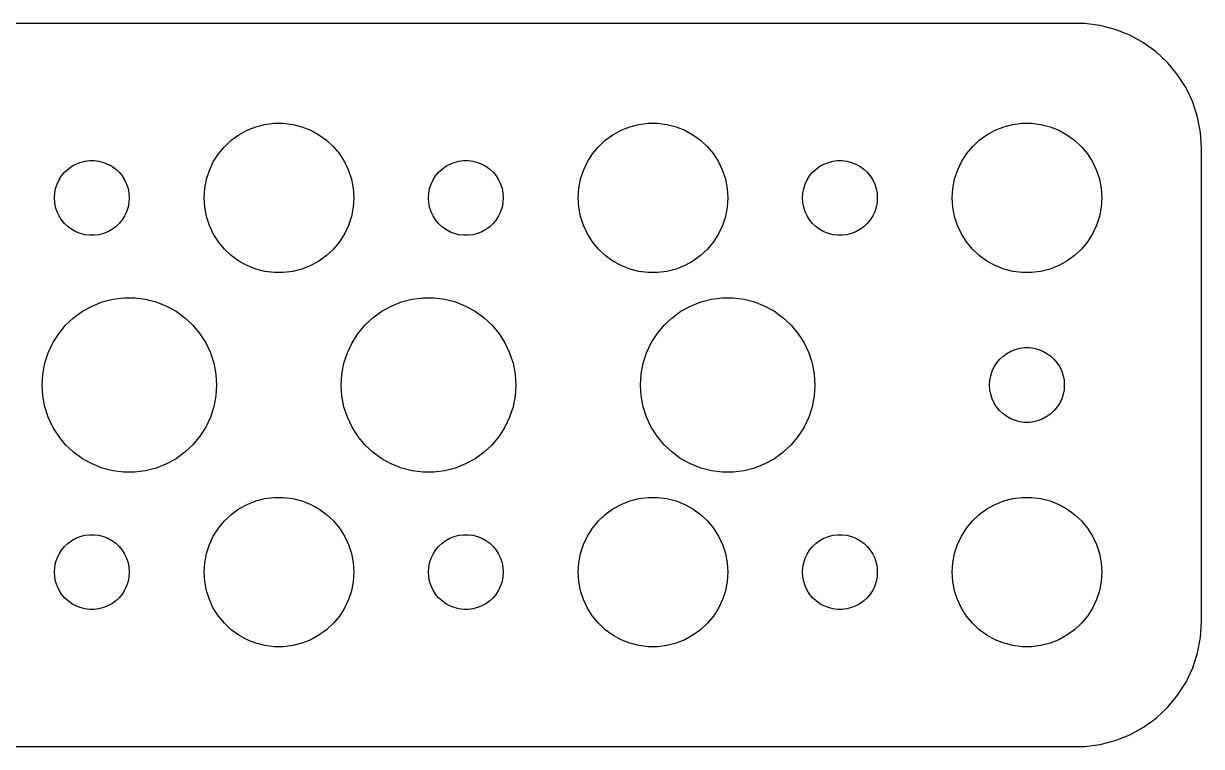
# Model space of a CAD drawing. Header units: metres. Extents: x -37 to 37, y 24.5 to 53.5.
# Drawn here: x -10.24 to 37, y 24.51 to 53.49 of the extents above; entities that cross this region are included whole.
import ezdxf

# ---------------------------------------------------------------- set-up
doc = ezdxf.new("R2010")
doc.units = ezdxf.units.M

msp = doc.modelspace()

# ---------------------------------------------------------------- linework, layer by layer
for p, q in [((32.3139, 53.4901), (-32.3139, 53.4901)), ((32.9369, 53.4114), (32.3139, 53.4901)), ((33.5451, 53.2553), (32.9369, 53.4114)), ((34.1289, 53.0241), (33.5451, 53.2553)), ((34.6791, 52.7216), (34.1289, 53.0241)), ((35.1871, 52.3526), (34.6791, 52.7216)), ((35.6448, 51.9227), (35.1871, 52.3526)), ((36.0451, 51.4389), (35.6448, 51.9227)), ((36.3815, 50.9088), (36.0451, 51.4389)), ((36.6489, 50.3406), (36.3815, 50.9088)), ((36.8429, 49.7434), (36.6489, 50.3406)), ((36.9606, 49.1267), (36.8429, 49.7434)), ((-1.60747, 49.033), (-1.27733, 49.2145)), ((-1.27733, 49.2145), (-0.92705, 49.3532)), ((-0.92705, 49.3532), (-0.56213, 49.4469)), ((-0.56213, 49.4469), (-0.18837, 49.4941)), ((-0.18837, 49.4941), (0.18837, 49.4941)), ((0.18837, 49.4941), (0.56213, 49.4469)), ((0.56213, 49.4469), (0.92705, 49.3532)), ((0.92705, 49.3532), (1.27733, 49.2145)), ((1.27733, 49.2145), (1.60747, 49.033)), ((13.3925, 49.033), (13.7227, 49.2145)), ((13.7227, 49.2145), (14.0729, 49.3532)), ((14.0729, 49.3532), (14.4379, 49.4469)), ((14.4379, 49.4469), (14.8116, 49.4941)), ((14.8116, 49.4941), (15.1884, 49.4941)), ((15.1884, 49.4941), (15.5621, 49.4469)), ((15.5621, 49.4469), (15.927, 49.3532)), ((15.927, 49.3532), (16.2773, 49.2145)), ((16.2773, 49.2145), (16.6075, 49.033)), ((28.3925, 49.033), (28.7227, 49.2145)), ((28.7227, 49.2145), (29.0729, 49.3532)), ((29.0729, 49.3532), (29.4379, 49.4469)), ((29.4379, 49.4469), (29.8116, 49.4941)), ((29.8116, 49.4941), (30.1884, 49.4941)), ((30.1884, 49.4941), (30.5621, 49.4469)), ((30.5621, 49.4469), (30.927, 49.3532)), ((30.927, 49.3532), (31.2773, 49.2145)), ((31.2773, 49.2145), (31.6075, 49.033)), ((-2.1869, 48.5536), (-1.91226, 48.8115)), ((-1.91226, 48.8115), (-1.60747, 49.033)), ((1.60747, 49.033), (1.91226, 48.8115)), ((1.91226, 48.8115), (2.1869, 48.5536)), ((12.8131, 48.5536), (13.0877, 48.8115)), ((13.0877, 48.8115), (13.3925, 49.033)), ((16.6075, 49.033), (16.9123, 48.8115)), ((16.9123, 48.8115), (17.1869, 48.5536)), ((27.8131, 48.5536), (28.0877, 48.8115)), ((28.0877, 48.8115), (28.3925, 49.033)), ((31.6075, 49.033), (31.9123, 48.8115)), ((31.9123, 48.8115), (32.1869, 48.5536)), ((37, 48.5), (36.9606, 49.1267)), ((-2.62891, 47.9453), (-2.42705, 48.2634)), ((-2.42705, 48.2634), (-2.1869, 48.5536)), ((2.1869, 48.5536), (2.42705, 48.2634)), ((2.42705, 48.2634), (2.62891, 47.9453)), ((12.3711, 47.9453), (12.5729, 48.2634)), ((12.5729, 48.2634), (12.8131, 48.5536)), ((17.1869, 48.5536), (17.427, 48.2634)), ((17.427, 48.2634), (17.6289, 47.9453)), ((27.3711, 47.9453), (27.5729, 48.2634)), ((27.5729, 48.2634), (27.8131, 48.5536)), ((32.1869, 48.5536), (32.427, 48.2634)), ((32.427, 48.2634), (32.6289, 47.9453)), ((37, 29.5), (37, 48.5)), ((-8.45613, 47.6558), (-8.30373, 47.7665)), ((-8.30373, 47.7665), (-8.13866, 47.8572)), ((-8.13866, 47.8572), (-7.96352, 47.9266)), ((-7.96352, 47.9266), (-7.78107, 47.9734)), ((-7.78107, 47.9734), (-7.59418, 47.997)), ((-7.59418, 47.997), (-7.40581, 47.997)), ((-7.40581, 47.997), (-7.21892, 47.9734)), ((-7.21892, 47.9734), (-7.03647, 47.9266)), ((-7.03647, 47.9266), (-6.86133, 47.8572)), ((-6.86133, 47.8572), (-6.69626, 47.7665)), ((-6.69626, 47.7665), (-6.54385, 47.6558)), ((-2.78932, 47.6044), (-2.62891, 47.9453)), ((2.62891, 47.9453), (2.78932, 47.6044)), ((6.54385, 47.6558), (6.69626, 47.7665)), ((6.69626, 47.7665), (6.86133, 47.8572)), ((6.86133, 47.8572), (7.03647, 47.9266)), ((7.03647, 47.9266), (7.21892, 47.9734)), ((7.21892, 47.9734), (7.40581, 47.997)), ((7.40581, 47.997), (7.59418, 47.997)), ((7.59418, 47.997), (7.78107, 47.9734)), ((7.78107, 47.9734), (7.96352, 47.9266)), ((7.96352, 47.9266), (8.13866, 47.8572)), ((8.13866, 47.8572), (8.30373, 47.7665)), ((8.30373, 47.7665), (8.45613, 47.6558)), ((12.2107, 47.6044), (12.3711, 47.9453)), ((17.6289, 47.9453), (17.7893, 47.6044)), ((21.5439, 47.6558), (21.6963, 47.7665)), ((21.6963, 47.7665), (21.8613, 47.8572)), ((21.8613, 47.8572), (22.0365, 47.9266)), ((22.0365, 47.9266), (22.2189, 47.9734)), ((22.2189, 47.9734), (22.4058, 47.997)), ((22.4058, 47.997), (22.5942, 47.997)), ((22.5942, 47.997), (22.7811, 47.9734)), ((22.7811, 47.9734), (22.9635, 47.9266)), ((22.9635, 47.9266), (23.1387, 47.8572)), ((23.1387, 47.8572), (23.3037, 47.7665)), ((23.3037, 47.7665), (23.4561, 47.6558)), ((27.2107, 47.6044), (27.3711, 47.9453)), ((32.6289, 47.9453), (32.7893, 47.6044)), ((-8.81445, 47.2226), (-8.71352, 47.3817)), ((-8.71352, 47.3817), (-8.59344, 47.5268)), ((-8.59344, 47.5268), (-8.45613, 47.6558)), ((-6.54385, 47.6558), (-6.40654, 47.5268)), ((-6.40654, 47.5268), (-6.28647, 47.3817)), ((-6.28647, 47.3817), (-6.18553, 47.2226)), ((-2.97633, 46.876), (-2.90575, 47.2461)), ((-2.90575, 47.2461), (-2.78932, 47.6044)), ((2.78932, 47.6044), (2.90575, 47.2461)), ((2.90575, 47.2461), (2.97633, 46.876)), ((6.18553, 47.2226), (6.28647, 47.3817)), ((6.28647, 47.3817), (6.40654, 47.5268)), ((6.40654, 47.5268), (6.54385, 47.6558)), ((8.45613, 47.6558), (8.59344, 47.5268)), ((8.59344, 47.5268), (8.71352, 47.3817)), ((8.71352, 47.3817), (8.81445, 47.2226)), ((12.0237, 46.876), (12.0942, 47.2461)), ((12.0942, 47.2461), (12.2107, 47.6044)), ((17.7893, 47.6044), (17.9057, 47.2461)), ((17.9057, 47.2461), (17.9763, 46.876)), ((21.1855, 47.2226), (21.2865, 47.3817)), ((21.2865, 47.3817), (21.4065, 47.5268)), ((21.4065, 47.5268), (21.5439, 47.6558)), ((23.4561, 47.6558), (23.5934, 47.5268)), ((23.5934, 47.5268), (23.7135, 47.3817)), ((23.7135, 47.3817), (23.8145, 47.2226)), ((27.0237, 46.876), (27.0942, 47.2461)), ((27.0942, 47.2461), (27.2107, 47.6044)), ((32.7893, 47.6044), (32.9057, 47.2461)), ((32.9057, 47.2461), (32.9763, 46.876)), ((-8.98816, 46.688), (-8.95287, 46.873)), ((-8.95287, 46.873), (-8.89465, 47.0522)), ((-8.89465, 47.0522), (-8.81445, 47.2226)), ((-6.18553, 47.2226), (-6.10533, 47.0522)), ((-6.10533, 47.0522), (-6.04712, 46.873)), ((-6.04712, 46.873), (-6.01183, 46.688)), ((-3, 46.5), (-2.97633, 46.876)), ((2.97633, 46.876), (3, 46.5)), ((6.01183, 46.688), (6.04712, 46.873)), ((6.04712, 46.873), (6.10533, 47.0522)), ((6.10533, 47.0522), (6.18553, 47.2226)), ((8.81445, 47.2226), (8.89465, 47.0522)), ((8.89465, 47.0522), (8.95287, 46.873)), ((8.95287, 46.873), (8.98816, 46.688)), ((12, 46.5), (12.0237, 46.876)), ((17.9763, 46.876), (18, 46.5)), ((21.0118, 46.688), (21.0471, 46.873)), ((21.0471, 46.873), (21.1053, 47.0522)), ((21.1053, 47.0522), (21.1855, 47.2226)), ((23.8145, 47.2226), (23.8947, 47.0522)), ((23.8947, 47.0522), (23.9529, 46.873)), ((23.9529, 46.873), (23.9882, 46.688)), ((27, 46.5), (27.0237, 46.876)), ((32.9763, 46.876), (33, 46.5)), ((-9, 46.5), (-8.98816, 46.688)), ((-8.98816, 46.312), (-9, 46.5)), ((-8.95287, 46.127), (-8.98816, 46.312)), ((-6.01183, 46.312), (-6.04712, 46.127)), ((-6.01183, 46.688), (-6, 46.5)), ((-6, 46.5), (-6.01183, 46.312)), ((-2.97633, 46.124), (-3, 46.5)), ((3, 46.5), (2.97633, 46.124)), ((6, 46.5), (6.01183, 46.688)), ((6.01183, 46.312), (6, 46.5)), ((6.04712, 46.127), (6.01183, 46.312)), ((8.98816, 46.312), (8.95287, 46.127)), ((8.98816, 46.688), (9, 46.5)), ((9, 46.5), (8.98816, 46.312)), ((12.0237, 46.124), (12, 46.5)), ((18, 46.5), (17.9763, 46.124)), ((21, 46.5), (21.0118, 46.688)), ((21.0118, 46.312), (21, 46.5)), ((21.0471, 46.127), (21.0118, 46.312)), ((23.9882, 46.312), (23.9529, 46.127)), ((23.9882, 46.688), (24, 46.5)), ((24, 46.5), (23.9882, 46.312)), ((27.0237, 46.124), (27, 46.5)), ((33, 46.5), (32.9763, 46.124)), ((-8.89465, 45.9478), (-8.95287, 46.127)), ((-8.81445, 45.7774), (-8.89465, 45.9478)), ((-6.10533, 45.9478), (-6.18553, 45.7774)), ((-6.04712, 46.127), (-6.10533, 45.9478)), ((-2.90575, 45.7539), (-2.97633, 46.124)), ((2.97633, 46.124), (2.90575, 45.7539)), ((6.10533, 45.9478), (6.04712, 46.127)), ((6.18553, 45.7774), (6.10533, 45.9478)), ((8.89465, 45.9478), (8.81445, 45.7774)), ((8.95287, 46.127), (8.89465, 45.9478)), ((12.0942, 45.7539), (12.0237, 46.124)), ((17.9763, 46.124), (17.9057, 45.7539)), ((21.1053, 45.9478), (21.0471, 46.127)), ((21.1855, 45.7774), (21.1053, 45.9478)), ((23.8947, 45.9478), (23.8145, 45.7774)), ((23.9529, 46.127), (23.8947, 45.9478)), ((27.0942, 45.7539), (27.0237, 46.124)), ((32.9763, 46.124), (32.9057, 45.7539)), ((-8.71352, 45.6183), (-8.81445, 45.7774)), ((-8.59344, 45.4732), (-8.71352, 45.6183)), ((-8.45613, 45.3442), (-8.59344, 45.4732)), ((-6.40654, 45.4732), (-6.54385, 45.3442)), ((-6.28647, 45.6183), (-6.40654, 45.4732)), ((-6.18553, 45.7774), (-6.28647, 45.6183)), ((-2.78932, 45.3956), (-2.90575, 45.7539)), ((-2.62891, 45.0547), (-2.78932, 45.3956)), ((2.78932, 45.3956), (2.62891, 45.0547)), ((2.90575, 45.7539), (2.78932, 45.3956)), ((6.28647, 45.6183), (6.18553, 45.7774)), ((6.40654, 45.4732), (6.28647, 45.6183)), ((6.54385, 45.3442), (6.40654, 45.4732)), ((8.59344, 45.4732), (8.45613, 45.3442)), ((8.71352, 45.6183), (8.59344, 45.4732)), ((8.81445, 45.7774), (8.71352, 45.6183)), ((12.2107, 45.3956), (12.0942, 45.7539)), ((12.3711, 45.0547), (12.2107, 45.3956)), ((17.7893, 45.3956), (17.6289, 45.0547)), ((17.9057, 45.7539), (17.7893, 45.3956)), ((21.2865, 45.6183), (21.1855, 45.7774)), ((21.4065, 45.4732), (21.2865, 45.6183)), ((21.5439, 45.3442), (21.4065, 45.4732)), ((23.5934, 45.4732), (23.4561, 45.3442)), ((23.7135, 45.6183), (23.5934, 45.4732)), ((23.8145, 45.7774), (23.7135, 45.6183)), ((27.2107, 45.3956), (27.0942, 45.7539)), ((27.3711, 45.0547), (27.2107, 45.3956)), ((32.7893, 45.3956), (32.6289, 45.0547)), ((32.9057, 45.7539), (32.7893, 45.3956)), ((-8.30373, 45.2335), (-8.45613, 45.3442)), ((-8.13866, 45.1427), (-8.30373, 45.2335)), ((-7.96352, 45.0734), (-8.13866, 45.1427)), ((-7.78107, 45.0266), (-7.96352, 45.0734)), ((-7.59418, 45.0029), (-7.78107, 45.0266)), ((-7.40581, 45.0029), (-7.59418, 45.0029)), ((-7.21892, 45.0266), (-7.40581, 45.0029)), ((-7.03647, 45.0734), (-7.21892, 45.0266)), ((-6.86133, 45.1427), (-7.03647, 45.0734)), ((-6.69626, 45.2335), (-6.86133, 45.1427)), ((-6.54385, 45.3442), (-6.69626, 45.2335)), ((-2.42705, 44.7366), (-2.62891, 45.0547)), ((2.62891, 45.0547), (2.42705, 44.7366)), ((6.69626, 45.2335), (6.54385, 45.3442)), ((6.86133, 45.1427), (6.69626, 45.2335)), ((7.03647, 45.0734), (6.86133, 45.1427)), ((7.21892, 45.0266), (7.03647, 45.0734)), ((7.40581, 45.0029), (7.21892, 45.0266)), ((7.59418, 45.0029), (7.40581, 45.0029)), ((7.78107, 45.0266), (7.59418, 45.0029)), ((7.96352, 45.0734), (7.78107, 45.0266)), ((8.13866, 45.1427), (7.96352, 45.0734)), ((8.30373, 45.2335), (8.13866, 45.1427)), ((8.45613, 45.3442), (8.30373, 45.2335)), ((12.5729, 44.7366), (12.3711, 45.0547)), ((17.6289, 45.0547), (17.427, 44.7366)), ((21.6963, 45.2335), (21.5439, 45.3442)), ((21.8613, 45.1427), (21.6963, 45.2335)), ((22.0365, 45.0734), (21.8613, 45.1427)), ((22.2189, 45.0266), (22.0365, 45.0734)), ((22.4058, 45.0029), (22.2189, 45.0266)), ((22.5942, 45.0029), (22.4058, 45.0029)), ((22.7811, 45.0266), (22.5942, 45.0029)), ((22.9635, 45.0734), (22.7811, 45.0266)), ((23.1387, 45.1427), (22.9635, 45.0734)), ((23.3037, 45.2335), (23.1387, 45.1427)), ((23.4561, 45.3442), (23.3037, 45.2335)), ((27.5729, 44.7366), (27.3711, 45.0547)), ((32.6289, 45.0547), (32.427, 44.7366)), ((-2.1869, 44.4464), (-2.42705, 44.7366)), ((-1.91226, 44.1884), (-2.1869, 44.4464)), ((2.1869, 44.4464), (1.91226, 44.1884)), ((2.42705, 44.7366), (2.1869, 44.4464)), ((12.8131, 44.4464), (12.5729, 44.7366)), ((13.0877, 44.1884), (12.8131, 44.4464)), ((17.1869, 44.4464), (16.9123, 44.1884)), ((17.427, 44.7366), (17.1869, 44.4464)), ((27.8131, 44.4464), (27.5729, 44.7366)), ((28.0877, 44.1884), (27.8131, 44.4464)), ((32.1869, 44.4464), (31.9123, 44.1884)), ((32.427, 44.7366), (32.1869, 44.4464)), ((-1.60747, 43.967), (-1.91226, 44.1884)), ((-1.27733, 43.7855), (-1.60747, 43.967)), ((1.60747, 43.967), (1.27733, 43.7855)), ((1.91226, 44.1884), (1.60747, 43.967)), ((13.3925, 43.967), (13.0877, 44.1884)), ((13.7227, 43.7855), (13.3925, 43.967)), ((16.6075, 43.967), (16.2773, 43.7855)), ((16.9123, 44.1884), (16.6075, 43.967)), ((28.3925, 43.967), (28.0877, 44.1884)), ((28.7227, 43.7855), (28.3925, 43.967)), ((31.6075, 43.967), (31.2773, 43.7855)), ((31.9123, 44.1884), (31.6075, 43.967)), ((-0.92705, 43.6468), (-1.27733, 43.7855)), ((-0.56213, 43.5531), (-0.92705, 43.6468)), ((-0.18837, 43.5059), (-0.56213, 43.5531)), ((0.18837, 43.5059), (-0.18837, 43.5059)), ((0.56213, 43.5531), (0.18837, 43.5059)), ((0.92705, 43.6468), (0.56213, 43.5531)), ((1.27733, 43.7855), (0.92705, 43.6468)), ((14.0729, 43.6468), (13.7227, 43.7855)), ((14.4379, 43.5531), (14.0729, 43.6468)), ((14.8116, 43.5059), (14.4379, 43.5531)), ((15.1884, 43.5059), (14.8116, 43.5059)), ((15.5621, 43.5531), (15.1884, 43.5059)), ((15.927, 43.6468), (15.5621, 43.5531)), ((16.2773, 43.7855), (15.927, 43.6468)), ((29.0729, 43.6468), (28.7227, 43.7855)), ((29.4379, 43.5531), (29.0729, 43.6468)), ((29.8116, 43.5059), (29.4379, 43.5531)), ((30.1884, 43.5059), (29.8116, 43.5059)), ((30.5621, 43.5531), (30.1884, 43.5059)), ((30.927, 43.6468), (30.5621, 43.5531)), ((31.2773, 43.7855), (30.927, 43.6468)), ((-7.87538, 41.9551), (-7.49022, 42.1669)), ((-7.49022, 42.1669), (-7.08156, 42.3287)), ((-7.08156, 42.3287), (-6.65582, 42.438)), ((-6.65582, 42.438), (-6.21976, 42.4931)), ((-6.21976, 42.4931), (-5.78023, 42.4931)), ((-5.78023, 42.4931), (-5.34416, 42.438)), ((-5.34416, 42.438), (-4.91843, 42.3287)), ((-4.91843, 42.3287), (-4.50977, 42.1669)), ((-4.50977, 42.1669), (-4.1246, 41.9551)), ((4.1246, 41.9551), (4.50977, 42.1669)), ((4.50977, 42.1669), (4.91843, 42.3287)), ((4.91843, 42.3287), (5.34416, 42.438)), ((5.34416, 42.438), (5.78023, 42.4931)), ((5.78023, 42.4931), (6.21976, 42.4931)), ((6.21976, 42.4931), (6.65582, 42.438)), ((6.65582, 42.438), (7.08156, 42.3287)), ((7.08156, 42.3287), (7.49022, 42.1669)), ((7.49022, 42.1669), (7.87538, 41.9551)), ((16.1246, 41.9551), (16.5098, 42.1669)), ((16.5098, 42.1669), (16.9184, 42.3287)), ((16.9184, 42.3287), (17.3442, 42.438)), ((17.3442, 42.438), (17.7802, 42.4931)), ((17.7802, 42.4931), (18.2198, 42.4931)), ((18.2198, 42.4931), (18.6558, 42.438)), ((18.6558, 42.438), (19.0816, 42.3287)), ((19.0816, 42.3287), (19.4902, 42.1669)), ((19.4902, 42.1669), (19.8754, 41.9551)), ((-8.55138, 41.3959), (-8.23097, 41.6968)), ((-8.23097, 41.6968), (-7.87538, 41.9551)), ((-4.1246, 41.9551), (-3.76901, 41.6968)), ((-3.76901, 41.6968), (-3.44861, 41.3959)), ((3.44861, 41.3959), (3.76901, 41.6968)), ((3.76901, 41.6968), (4.1246, 41.9551)), ((7.87538, 41.9551), (8.23097, 41.6968)), ((8.23097, 41.6968), (8.55138, 41.3959)), ((15.4486, 41.3959), (15.769, 41.6968)), ((15.769, 41.6968), (16.1246, 41.9551)), ((19.8754, 41.9551), (20.231, 41.6968)), ((20.231, 41.6968), (20.5514, 41.3959)), ((-8.83156, 41.0572), (-8.55138, 41.3959)), ((-3.44861, 41.3959), (-3.16843, 41.0572)), ((3.16843, 41.0572), (3.44861, 41.3959)), ((8.55138, 41.3959), (8.83156, 41.0572)), ((15.1684, 41.0572), (15.4486, 41.3959)), ((20.5514, 41.3959), (20.8316, 41.0572)), ((-9.25421, 40.2884), (-9.06706, 40.6861)), ((-9.06706, 40.6861), (-8.83156, 41.0572)), ((-3.16843, 41.0572), (-2.93292, 40.6861)), ((-2.93292, 40.6861), (-2.74577, 40.2884)), ((2.74577, 40.2884), (2.93292, 40.6861)), ((2.93292, 40.6861), (3.16843, 41.0572)), ((8.83156, 41.0572), (9.06706, 40.6861)), ((9.06706, 40.6861), (9.25421, 40.2884)), ((14.7458, 40.2884), (14.9329, 40.6861)), ((14.9329, 40.6861), (15.1684, 41.0572)), ((20.8316, 41.0572), (21.0671, 40.6861)), ((21.0671, 40.6861), (21.2542, 40.2884)), ((-9.39003, 39.8704), (-9.25421, 40.2884)), ((-2.74577, 40.2884), (-2.60995, 39.8704)), ((2.60995, 39.8704), (2.74577, 40.2884)), ((9.25421, 40.2884), (9.39003, 39.8704)), ((14.61, 39.8704), (14.7458, 40.2884)), ((21.2542, 40.2884), (21.39, 39.8704)), ((28.9065, 40.0268), (29.0439, 40.1558)), ((29.0439, 40.1558), (29.1963, 40.2665)), ((29.1963, 40.2665), (29.3613, 40.3572)), ((29.3613, 40.3572), (29.5365, 40.4266)), ((29.5365, 40.4266), (29.7189, 40.4734)), ((29.7189, 40.4734), (29.9058, 40.497)), ((29.9058, 40.497), (30.0942, 40.497)), ((30.0942, 40.497), (30.2811, 40.4734)), ((30.2811, 40.4734), (30.4635, 40.4266)), ((30.4635, 40.4266), (30.6387, 40.3572)), ((30.6387, 40.3572), (30.8037, 40.2665)), ((30.8037, 40.2665), (30.9561, 40.1558)), ((30.9561, 40.1558), (31.0934, 40.0268)), ((-9.4724, 39.4387), (-9.39003, 39.8704)), ((-2.60995, 39.8704), (-2.52759, 39.4387)), ((2.52759, 39.4387), (2.60995, 39.8704)), ((9.39003, 39.8704), (9.4724, 39.4387)), ((14.5276, 39.4387), (14.61, 39.8704)), ((21.39, 39.8704), (21.4724, 39.4387)), ((28.6053, 39.5522), (28.6855, 39.7226)), ((28.6855, 39.7226), (28.7865, 39.8817)), ((28.7865, 39.8817), (28.9065, 40.0268)), ((31.0934, 40.0268), (31.2135, 39.8817)), ((31.2135, 39.8817), (31.3145, 39.7226)), ((31.3145, 39.7226), (31.3947, 39.5522)), ((-9.5, 39), (-9.4724, 39.4387)), ((-2.52759, 39.4387), (-2.5, 39)), ((2.5, 39), (2.52759, 39.4387)), ((9.4724, 39.4387), (9.5, 39)), ((14.5, 39), (14.5276, 39.4387)), ((21.4724, 39.4387), (21.5, 39)), ((28.5118, 39.188), (28.5471, 39.373)), ((28.5471, 39.373), (28.6053, 39.5522)), ((31.3947, 39.5522), (31.4529, 39.373)), ((31.4529, 39.373), (31.4882, 39.188)), ((-9.4724, 38.5613), (-9.5, 39)), ((-2.5, 39), (-2.52759, 38.5613)), ((2.52759, 38.5613), (2.5, 39)), ((9.5, 39), (9.4724, 38.5613)), ((14.5276, 38.5613), (14.5, 39)), ((21.5, 39), (21.4724, 38.5613)), ((28.5, 39), (28.5118, 39.188)), ((28.5118, 38.812), (28.5, 39)), ((28.5471, 38.627), (28.5118, 38.812)), ((31.4882, 38.812), (31.4529, 38.627)), ((31.4882, 39.188), (31.5, 39)), ((31.5, 39), (31.4882, 38.812)), ((-9.39003, 38.1296), (-9.4724, 38.5613)), ((-2.52759, 38.5613), (-2.60995, 38.1296)), ((2.60995, 38.1296), (2.52759, 38.5613)), ((9.4724, 38.5613), (9.39003, 38.1296)), ((14.61, 38.1296), (14.5276, 38.5613)), ((21.4724, 38.5613), (21.39, 38.1296)), ((28.6053, 38.4478), (28.5471, 38.627)), ((28.6855, 38.2774), (28.6053, 38.4478)), ((28.7865, 38.1183), (28.6855, 38.2774)), ((31.3145, 38.2774), (31.2135, 38.1183)), ((31.3947, 38.4478), (31.3145, 38.2774)), ((31.4529, 38.627), (31.3947, 38.4478)), ((-9.25421, 37.7116), (-9.39003, 38.1296)), ((-2.60995, 38.1296), (-2.74577, 37.7116)), ((2.74577, 37.7116), (2.60995, 38.1296)), ((9.39003, 38.1296), (9.25421, 37.7116)), ((14.7458, 37.7116), (14.61, 38.1296)), ((21.39, 38.1296), (21.2542, 37.7116)), ((28.9065, 37.9732), (28.7865, 38.1183)), ((29.0439, 37.8442), (28.9065, 37.9732)), ((29.1963, 37.7335), (29.0439, 37.8442)), ((30.9561, 37.8442), (30.8037, 37.7335)), ((31.0934, 37.9732), (30.9561, 37.8442)), ((31.2135, 38.1183), (31.0934, 37.9732)), ((-9.06706, 37.3139), (-9.25421, 37.7116)), ((-2.74577, 37.7116), (-2.93292, 37.3139)), ((2.93292, 37.3139), (2.74577, 37.7116)), ((9.25421, 37.7116), (9.06706, 37.3139)), ((14.9329, 37.3139), (14.7458, 37.7116)), ((21.2542, 37.7116), (21.0671, 37.3139)), ((29.3613, 37.6428), (29.1963, 37.7335)), ((29.5365, 37.5734), (29.3613, 37.6428)), ((29.7189, 37.5266), (29.5365, 37.5734)), ((29.9058, 37.503), (29.7189, 37.5266)), ((30.0942, 37.503), (29.9058, 37.503)), ((30.2811, 37.5266), (30.0942, 37.503)), ((30.4635, 37.5734), (30.2811, 37.5266)), ((30.6387, 37.6428), (30.4635, 37.5734)), ((30.8037, 37.7335), (30.6387, 37.6428)), ((-8.83156, 36.9428), (-9.06706, 37.3139)), ((-8.55138, 36.6041), (-8.83156, 36.9428)), ((-3.16843, 36.9428), (-3.44861, 36.6041)), ((-2.93292, 37.3139), (-3.16843, 36.9428)), ((3.16843, 36.9428), (2.93292, 37.3139)), ((3.44861, 36.6041), (3.16843, 36.9428)), ((8.83156, 36.9428), (8.55138, 36.6041)), ((9.06706, 37.3139), (8.83156, 36.9428)), ((15.1684, 36.9428), (14.9329, 37.3139)), ((15.4486, 36.6041), (15.1684, 36.9428)), ((20.8316, 36.9428), (20.5514, 36.6041)), ((21.0671, 37.3139), (20.8316, 36.9428)), ((-8.23097, 36.3032), (-8.55138, 36.6041)), ((-3.44861, 36.6041), (-3.76901, 36.3032)), ((3.76901, 36.3032), (3.44861, 36.6041)), ((8.55138, 36.6041), (8.23097, 36.3032)), ((15.769, 36.3032), (15.4486, 36.6041)), ((20.5514, 36.6041), (20.231, 36.3032)), ((-7.87538, 36.0449), (-8.23097, 36.3032)), ((-7.49022, 35.8331), (-7.87538, 36.0449)), ((-4.1246, 36.0449), (-4.50977, 35.8331)), ((-3.76901, 36.3032), (-4.1246, 36.0449)), ((4.1246, 36.0449), (3.76901, 36.3032)), ((4.50977, 35.8331), (4.1246, 36.0449)), ((7.87538, 36.0449), (7.49022, 35.8331)), ((8.23097, 36.3032), (7.87538, 36.0449)), ((16.1246, 36.0449), (15.769, 36.3032)), ((16.5098, 35.8331), (16.1246, 36.0449)), ((19.8754, 36.0449), (19.4902, 35.8331)), ((20.231, 36.3032), (19.8754, 36.0449)), ((-7.08156, 35.6713), (-7.49022, 35.8331)), ((-6.65582, 35.562), (-7.08156, 35.6713)), ((-6.21976, 35.5069), (-6.65582, 35.562)), ((-5.78023, 35.5069), (-6.21976, 35.5069)), ((-5.34416, 35.562), (-5.78023, 35.5069)), ((-4.91843, 35.6713), (-5.34416, 35.562)), ((-4.50977, 35.8331), (-4.91843, 35.6713)), ((4.91843, 35.6713), (4.50977, 35.8331)), ((5.34416, 35.562), (4.91843, 35.6713)), ((5.78023, 35.5069), (5.34416, 35.562)), ((6.21976, 35.5069), (5.78023, 35.5069)), ((6.65582, 35.562), (6.21976, 35.5069)), ((7.08156, 35.6713), (6.65582, 35.562)), ((7.49022, 35.8331), (7.08156, 35.6713)), ((16.9184, 35.6713), (16.5098, 35.8331)), ((17.3442, 35.562), (16.9184, 35.6713)), ((17.7802, 35.5069), (17.3442, 35.562)), ((18.2198, 35.5069), (17.7802, 35.5069)), ((18.6558, 35.562), (18.2198, 35.5069)), ((19.0816, 35.6713), (18.6558, 35.562)), ((19.4902, 35.8331), (19.0816, 35.6713)), ((-0.56213, 34.4469), (-0.18837, 34.4941)), ((-0.18837, 34.4941), (0.18837, 34.4941)), ((0.18837, 34.4941), (0.56213, 34.4469)), ((14.4379, 34.4469), (14.8116, 34.4941)), ((14.8116, 34.4941), (15.1884, 34.4941)), ((15.1884, 34.4941), (15.5621, 34.4469)), ((29.4379, 34.4469), (29.8116, 34.4941)), ((29.8116, 34.4941), (30.1884, 34.4941)), ((30.1884, 34.4941), (30.5621, 34.4469)), ((-1.91226, 33.8116), (-1.60747, 34.033)), ((-1.60747, 34.033), (-1.27733, 34.2145)), ((-1.27733, 34.2145), (-0.92705, 34.3532)), ((-0.92705, 34.3532), (-0.56213, 34.4469)), ((0.56213, 34.4469), (0.92705, 34.3532)), ((0.92705, 34.3532), (1.27733, 34.2145)), ((1.27733, 34.2145), (1.60747, 34.033)), ((1.60747, 34.033), (1.91226, 33.8116)), ((13.0877, 33.8116), (13.3925, 34.033)), ((13.3925, 34.033), (13.7227, 34.2145)), ((13.7227, 34.2145), (14.0729, 34.3532)), ((14.0729, 34.3532), (14.4379, 34.4469)), ((15.5621, 34.4469), (15.927, 34.3532)), ((15.927, 34.3532), (16.2773, 34.2145)), ((16.2773, 34.2145), (16.6075, 34.033)), ((16.6075, 34.033), (16.9123, 33.8116)), ((28.0877, 33.8116), (28.3925, 34.033)), ((28.3925, 34.033), (28.7227, 34.2145)), ((28.7227, 34.2145), (29.0729, 34.3532)), ((29.0729, 34.3532), (29.4379, 34.4469)), ((30.5621, 34.4469), (30.927, 34.3532)), ((30.927, 34.3532), (31.2773, 34.2145)), ((31.2773, 34.2145), (31.6075, 34.033)), ((31.6075, 34.033), (31.9123, 33.8116)), ((-2.42705, 33.2634), (-2.1869, 33.5536)), ((-2.1869, 33.5536), (-1.91226, 33.8116)), ((1.91226, 33.8116), (2.1869, 33.5536)), ((2.1869, 33.5536), (2.42705, 33.2634)), ((12.5729, 33.2634), (12.8131, 33.5536)), ((12.8131, 33.5536), (13.0877, 33.8116)), ((16.9123, 33.8116), (17.1869, 33.5536)), ((17.1869, 33.5536), (17.427, 33.2634)), ((27.5729, 33.2634), (27.8131, 33.5536)), ((27.8131, 33.5536), (28.0877, 33.8116)), ((31.9123, 33.8116), (32.1869, 33.5536)), ((32.1869, 33.5536), (32.427, 33.2634)), ((-2.62891, 32.9453), (-2.42705, 33.2634)), ((2.42705, 33.2634), (2.62891, 32.9453)), ((12.3711, 32.9453), (12.5729, 33.2634)), ((17.427, 33.2634), (17.6289, 32.9453)), ((27.3711, 32.9453), (27.5729, 33.2634)), ((32.427, 33.2634), (32.6289, 32.9453)), ((-8.59344, 32.5268), (-8.45613, 32.6558)), ((-8.45613, 32.6558), (-8.30373, 32.7665)), ((-8.30373, 32.7665), (-8.13866, 32.8573)), ((-8.13866, 32.8573), (-7.96352, 32.9266)), ((-7.96352, 32.9266), (-7.78107, 32.9734)), ((-7.78107, 32.9734), (-7.59418, 32.9971)), ((-7.59418, 32.9971), (-7.40581, 32.9971)), ((-7.40581, 32.9971), (-7.21892, 32.9734)), ((-7.21892, 32.9734), (-7.03647, 32.9266)), ((-7.03647, 32.9266), (-6.86133, 32.8573)), ((-6.86133, 32.8573), (-6.69626, 32.7665)), ((-6.69626, 32.7665), (-6.54385, 32.6558)), ((-6.54385, 32.6558), (-6.40654, 32.5268)), ((-2.90575, 32.2461), (-2.78932, 32.6044)), ((-2.78932, 32.6044), (-2.62891, 32.9453)), ((2.62891, 32.9453), (2.78932, 32.6044)), ((2.78932, 32.6044), (2.90575, 32.2461)), ((6.40654, 32.5268), (6.54385, 32.6558)), ((6.54385, 32.6558), (6.69626, 32.7665)), ((6.69626, 32.7665), (6.86133, 32.8573)), ((6.86133, 32.8573), (7.03647, 32.9266)), ((7.03647, 32.9266), (7.21892, 32.9734)), ((7.21892, 32.9734), (7.40581, 32.9971)), ((7.40581, 32.9971), (7.59418, 32.9971)), ((7.59418, 32.9971), (7.78107, 32.9734)), ((7.78107, 32.9734), (7.96352, 32.9266)), ((7.96352, 32.9266), (8.13866, 32.8573)), ((8.13866, 32.8573), (8.30373, 32.7665)), ((8.30373, 32.7665), (8.45613, 32.6558)), ((8.45613, 32.6558), (8.59344, 32.5268)), ((12.0942, 32.2461), (12.2107, 32.6044)), ((12.2107, 32.6044), (12.3711, 32.9453)), ((17.6289, 32.9453), (17.7893, 32.6044)), ((17.7893, 32.6044), (17.9057, 32.2461)), ((21.4065, 32.5268), (21.5439, 32.6558)), ((21.5439, 32.6558), (21.6963, 32.7665)), ((21.6963, 32.7665), (21.8613, 32.8573)), ((21.8613, 32.8573), (22.0365, 32.9266)), ((22.0365, 32.9266), (22.2189, 32.9734)), ((22.2189, 32.9734), (22.4058, 32.9971)), ((22.4058, 32.9971), (22.5942, 32.9971)), ((22.5942, 32.9971), (22.7811, 32.9734)), ((22.7811, 32.9734), (22.9635, 32.9266)), ((22.9635, 32.9266), (23.1387, 32.8573)), ((23.1387, 32.8573), (23.3037, 32.7665)), ((23.3037, 32.7665), (23.4561, 32.6558)), ((23.4561, 32.6558), (23.5934, 32.5268)), ((27.0942, 32.2461), (27.2107, 32.6044)), ((27.2107, 32.6044), (27.3711, 32.9453)), ((32.6289, 32.9453), (32.7893, 32.6044)), ((32.7893, 32.6044), (32.9057, 32.2461)), ((-8.89465, 32.0522), (-8.81445, 32.2226)), ((-8.81445, 32.2226), (-8.71352, 32.3817)), ((-8.71352, 32.3817), (-8.59344, 32.5268)), ((-6.40654, 32.5268), (-6.28647, 32.3817)), ((-6.28647, 32.3817), (-6.18553, 32.2226)), ((-6.18553, 32.2226), (-6.10533, 32.0522)), ((-2.97633, 31.876), (-2.90575, 32.2461)), ((2.90575, 32.2461), (2.97633, 31.876)), ((6.10533, 32.0522), (6.18553, 32.2226)), ((6.18553, 32.2226), (6.28647, 32.3817)), ((6.28647, 32.3817), (6.40654, 32.5268)), ((8.59344, 32.5268), (8.71352, 32.3817)), ((8.71352, 32.3817), (8.81445, 32.2226)), ((8.81445, 32.2226), (8.89465, 32.0522)), ((12.0237, 31.876), (12.0942, 32.2461)), ((17.9057, 32.2461), (17.9763, 31.876)), ((21.1053, 32.0522), (21.1855, 32.2226)), ((21.1855, 32.2226), (21.2865, 32.3817)), ((21.2865, 32.3817), (21.4065, 32.5268)), ((23.5934, 32.5268), (23.7135, 32.3817)), ((23.7135, 32.3817), (23.8145, 32.2226)), ((23.8145, 32.2226), (23.8947, 32.0522)), ((27.0237, 31.876), (27.0942, 32.2461)), ((32.9057, 32.2461), (32.9763, 31.876)), ((-9, 31.5), (-8.98816, 31.688)), ((-8.98816, 31.688), (-8.95287, 31.873)), ((-8.95287, 31.873), (-8.89465, 32.0522)), ((-6.10533, 32.0522), (-6.04712, 31.873)), ((-6.04712, 31.873), (-6.01183, 31.688)), ((-6.01183, 31.688), (-6, 31.5)), ((-3, 31.5), (-2.97633, 31.876)), ((2.97633, 31.876), (3, 31.5)), ((6, 31.5), (6.01183, 31.688)), ((6.01183, 31.688), (6.04712, 31.873)), ((6.04712, 31.873), (6.10533, 32.0522)), ((8.89465, 32.0522), (8.95287, 31.873)), ((8.95287, 31.873), (8.98816, 31.688)), ((8.98816, 31.688), (9, 31.5)), ((12, 31.5), (12.0237, 31.876)), ((17.9763, 31.876), (18, 31.5)), ((21, 31.5), (21.0118, 31.688)), ((21.0118, 31.688), (21.0471, 31.873)), ((21.0471, 31.873), (21.1053, 32.0522)), ((23.8947, 32.0522), (23.9529, 31.873)), ((23.9529, 31.873), (23.9882, 31.688)), ((23.9882, 31.688), (24, 31.5)), ((27, 31.5), (27.0237, 31.876)), ((32.9763, 31.876), (33, 31.5)), ((-8.98816, 31.312), (-9, 31.5)), ((-8.95287, 31.127), (-8.98816, 31.312)), ((-6.01183, 31.312), (-6.04712, 31.127)), ((-6, 31.5), (-6.01183, 31.312)), ((-2.97633, 31.124), (-3, 31.5)), ((3, 31.5), (2.97633, 31.124)), ((6.01183, 31.312), (6, 31.5)), ((6.04712, 31.127), (6.01183, 31.312)), ((8.98816, 31.312), (8.95287, 31.127)), ((9, 31.5), (8.98816, 31.312)), ((12.0237, 31.124), (12, 31.5)), ((18, 31.5), (17.9763, 31.124)), ((21.0118, 31.312), (21, 31.5)), ((21.0471, 31.127), (21.0118, 31.312)), ((23.9882, 31.312), (23.9529, 31.127)), ((24, 31.5), (23.9882, 31.312)), ((27.0237, 31.124), (27, 31.5)), ((33, 31.5), (32.9763, 31.124)), ((-8.89465, 30.9478), (-8.95287, 31.127)), ((-8.81445, 30.7774), (-8.89465, 30.9478)), ((-8.71352, 30.6183), (-8.81445, 30.7774)), ((-6.18553, 30.7774), (-6.28647, 30.6183)), ((-6.10533, 30.9478), (-6.18553, 30.7774)), ((-6.04712, 31.127), (-6.10533, 30.9478)), ((-2.90575, 30.7539), (-2.97633, 31.124)), ((-2.78932, 30.3956), (-2.90575, 30.7539)), ((2.90575, 30.7539), (2.78932, 30.3956)), ((2.97633, 31.124), (2.90575, 30.7539)), ((6.10533, 30.9478), (6.04712, 31.127)), ((6.18553, 30.7774), (6.10533, 30.9478)), ((6.28647, 30.6183), (6.18553, 30.7774)), ((8.81445, 30.7774), (8.71352, 30.6183)), ((8.89465, 30.9478), (8.81445, 30.7774)), ((8.95287, 31.127), (8.89465, 30.9478)), ((12.0942, 30.7539), (12.0237, 31.124)), ((12.2107, 30.3956), (12.0942, 30.7539)), ((17.9057, 30.7539), (17.7893, 30.3956)), ((17.9763, 31.124), (17.9057, 30.7539)), ((21.1053, 30.9478), (21.0471, 31.127)), ((21.1855, 30.7774), (21.1053, 30.9478)), ((21.2865, 30.6183), (21.1855, 30.7774)), ((23.8145, 30.7774), (23.7135, 30.6183)), ((23.8947, 30.9478), (23.8145, 30.7774)), ((23.9529, 31.127), (23.8947, 30.9478)), ((27.0942, 30.7539), (27.0237, 31.124)), ((27.2107, 30.3956), (27.0942, 30.7539)), ((32.9057, 30.7539), (32.7893, 30.3956)), ((32.9763, 31.124), (32.9057, 30.7539)), ((-8.59344, 30.4732), (-8.71352, 30.6183)), ((-8.45613, 30.3442), (-8.59344, 30.4732)), ((-8.30373, 30.2335), (-8.45613, 30.3442)), ((-6.54385, 30.3442), (-6.69626, 30.2335)), ((-6.40654, 30.4732), (-6.54385, 30.3442)), ((-6.28647, 30.6183), (-6.40654, 30.4732)), ((-2.62891, 30.0547), (-2.78932, 30.3956)), ((2.78932, 30.3956), (2.62891, 30.0547)), ((6.40654, 30.4732), (6.28647, 30.6183)), ((6.54385, 30.3442), (6.40654, 30.4732)), ((6.69626, 30.2335), (6.54385, 30.3442)), ((8.45613, 30.3442), (8.30373, 30.2335)), ((8.59344, 30.4732), (8.45613, 30.3442)), ((8.71352, 30.6183), (8.59344, 30.4732)), ((12.3711, 30.0547), (12.2107, 30.3956)), ((17.7893, 30.3956), (17.6289, 30.0547)), ((21.4065, 30.4732), (21.2865, 30.6183)), ((21.5439, 30.3442), (21.4065, 30.4732)), ((21.6963, 30.2335), (21.5439, 30.3442)), ((23.4561, 30.3442), (23.3037, 30.2335)), ((23.5934, 30.4732), (23.4561, 30.3442)), ((23.7135, 30.6183), (23.5934, 30.4732)), ((27.3711, 30.0547), (27.2107, 30.3956)), ((32.7893, 30.3956), (32.6289, 30.0547)), ((-8.13866, 30.1428), (-8.30373, 30.2335)), ((-7.96352, 30.0734), (-8.13866, 30.1428)), ((-7.78107, 30.0266), (-7.96352, 30.0734)), ((-7.59418, 30.003), (-7.78107, 30.0266)), ((-7.40581, 30.003), (-7.59418, 30.003)), ((-7.21892, 30.0266), (-7.40581, 30.003)), ((-7.03647, 30.0734), (-7.21892, 30.0266)), ((-6.86133, 30.1428), (-7.03647, 30.0734)), ((-6.69626, 30.2335), (-6.86133, 30.1428)), ((-2.42705, 29.7366), (-2.62891, 30.0547)), ((2.62891, 30.0547), (2.42705, 29.7366)), ((6.86133, 30.1428), (6.69626, 30.2335)), ((7.03647, 30.0734), (6.86133, 30.1428)), ((7.21892, 30.0266), (7.03647, 30.0734)), ((7.40581, 30.003), (7.21892, 30.0266)), ((7.59418, 30.003), (7.40581, 30.003)), ((7.78107, 30.0266), (7.59418, 30.003)), ((7.96352, 30.0734), (7.78107, 30.0266)), ((8.13866, 30.1428), (7.96352, 30.0734)), ((8.30373, 30.2335), (8.13866, 30.1428)), ((12.5729, 29.7366), (12.3711, 30.0547)), ((17.6289, 30.0547), (17.427, 29.7366)), ((21.8613, 30.1428), (21.6963, 30.2335)), ((22.0365, 30.0734), (21.8613, 30.1428)), ((22.2189, 30.0266), (22.0365, 30.0734)), ((22.4058, 30.003), (22.2189, 30.0266)), ((22.5942, 30.003), (22.4058, 30.003)), ((22.7811, 30.0266), (22.5942, 30.003)), ((22.9635, 30.0734), (22.7811, 30.0266)), ((23.1387, 30.1428), (22.9635, 30.0734)), ((23.3037, 30.2335), (23.1387, 30.1428)), ((27.5729, 29.7366), (27.3711, 30.0547)), ((32.6289, 30.0547), (32.427, 29.7366)), ((-2.1869, 29.4464), (-2.42705, 29.7366)), ((-1.91226, 29.1885), (-2.1869, 29.4464)), ((2.1869, 29.4464), (1.91226, 29.1885)), ((2.42705, 29.7366), (2.1869, 29.4464)), ((12.8131, 29.4464), (12.5729, 29.7366)), ((13.0877, 29.1885), (12.8131, 29.4464)), ((17.1869, 29.4464), (16.9123, 29.1885)), ((17.427, 29.7366), (17.1869, 29.4464)), ((27.8131, 29.4464), (27.5729, 29.7366)), ((28.0877, 29.1885), (27.8131, 29.4464)), ((32.1869, 29.4464), (31.9123, 29.1885)), ((32.427, 29.7366), (32.1869, 29.4464)), ((36.9606, 28.8733), (37, 29.5)), ((-1.60747, 28.967), (-1.91226, 29.1885)), ((-1.27733, 28.7855), (-1.60747, 28.967)), ((1.60747, 28.967), (1.27733, 28.7855)), ((1.91226, 29.1885), (1.60747, 28.967)), ((13.3925, 28.967), (13.0877, 29.1885)), ((13.7227, 28.7855), (13.3925, 28.967)), ((16.6075, 28.967), (16.2773, 28.7855)), ((16.9123, 29.1885), (16.6075, 28.967)), ((28.3925, 28.967), (28.0877, 29.1885)), ((28.7227, 28.7855), (28.3925, 28.967)), ((31.6075, 28.967), (31.2773, 28.7855)), ((31.9123, 29.1885), (31.6075, 28.967)), ((36.8429, 28.2566), (36.9606, 28.8733)), ((-0.92705, 28.6468), (-1.27733, 28.7855)), ((-0.56213, 28.5531), (-0.92705, 28.6468)), ((-0.18837, 28.5059), (-0.56213, 28.5531)), ((0.18837, 28.5059), (-0.18837, 28.5059)), ((0.56213, 28.5531), (0.18837, 28.5059)), ((0.92705, 28.6468), (0.56213, 28.5531)), ((1.27733, 28.7855), (0.92705, 28.6468)), ((14.0729, 28.6468), (13.7227, 28.7855)), ((14.4379, 28.5531), (14.0729, 28.6468)), ((14.8116, 28.5059), (14.4379, 28.5531)), ((15.1884, 28.5059), (14.8116, 28.5059)), ((15.5621, 28.5531), (15.1884, 28.5059)), ((15.927, 28.6468), (15.5621, 28.5531)), ((16.2773, 28.7855), (15.927, 28.6468)), ((29.0729, 28.6468), (28.7227, 28.7855)), ((29.4379, 28.5531), (29.0729, 28.6468)), ((29.8116, 28.5059), (29.4379, 28.5531)), ((30.1884, 28.5059), (29.8116, 28.5059)), ((30.5621, 28.5531), (30.1884, 28.5059)), ((30.927, 28.6468), (30.5621, 28.5531)), ((31.2773, 28.7855), (30.927, 28.6468)), ((36.6489, 27.6594), (36.8429, 28.2566)), ((36.3815, 27.0912), (36.6489, 27.6594)), ((36.0451, 26.5611), (36.3815, 27.0912)), ((35.6448, 26.0773), (36.0451, 26.5611)), ((35.1871, 25.6474), (35.6448, 26.0773)), ((34.6791, 25.2784), (35.1871, 25.6474)), ((34.1289, 24.9759), (34.6791, 25.2784)), ((32.3139, 24.5099), (32.9369, 24.5886)), ((32.9369, 24.5886), (33.5451, 24.7447)), ((33.5451, 24.7447), (34.1289, 24.9759)), ((-32.3139, 24.5099), (32.3139, 24.5099))]:
    msp.add_line(p, q)

doc.saveas('drawing.dxf')
